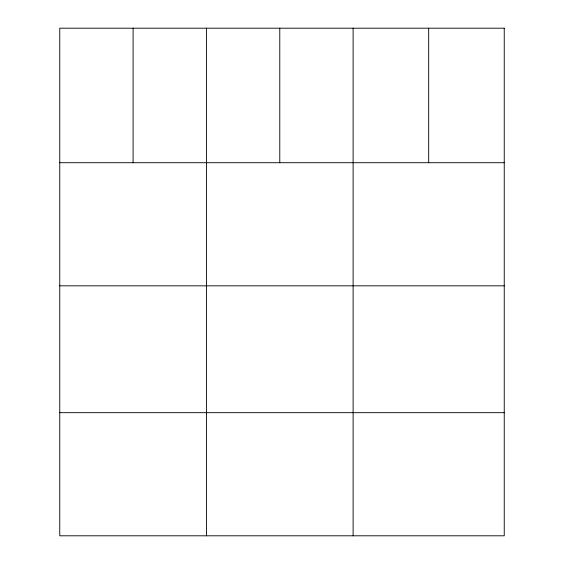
<?xml version="1.0" encoding="UTF-8"?>
<svg xmlns="http://www.w3.org/2000/svg" width="564" height="564" viewBox="0 0 564 564"><rect width="100%" height="100%" fill="white"/><g stroke="black" fill="none" stroke-linecap="round" stroke-linejoin="round"><path stroke-width="0.85" d="M59.756 162.714L504.244 162.714M59.756 285.828L504.244 285.828M59.756 412.679L504.244 412.679M428.682 28.2L428.682 162.714M353.12 28.2L353.12 535.8M279.779 28.2L279.779 162.714M206.438 28.2L206.438 535.8M133.097 28.2L133.097 162.714M504.244 28.2L59.756 28.2L59.756 535.8L504.244 535.8L504.244 28.2"/></g></svg>
